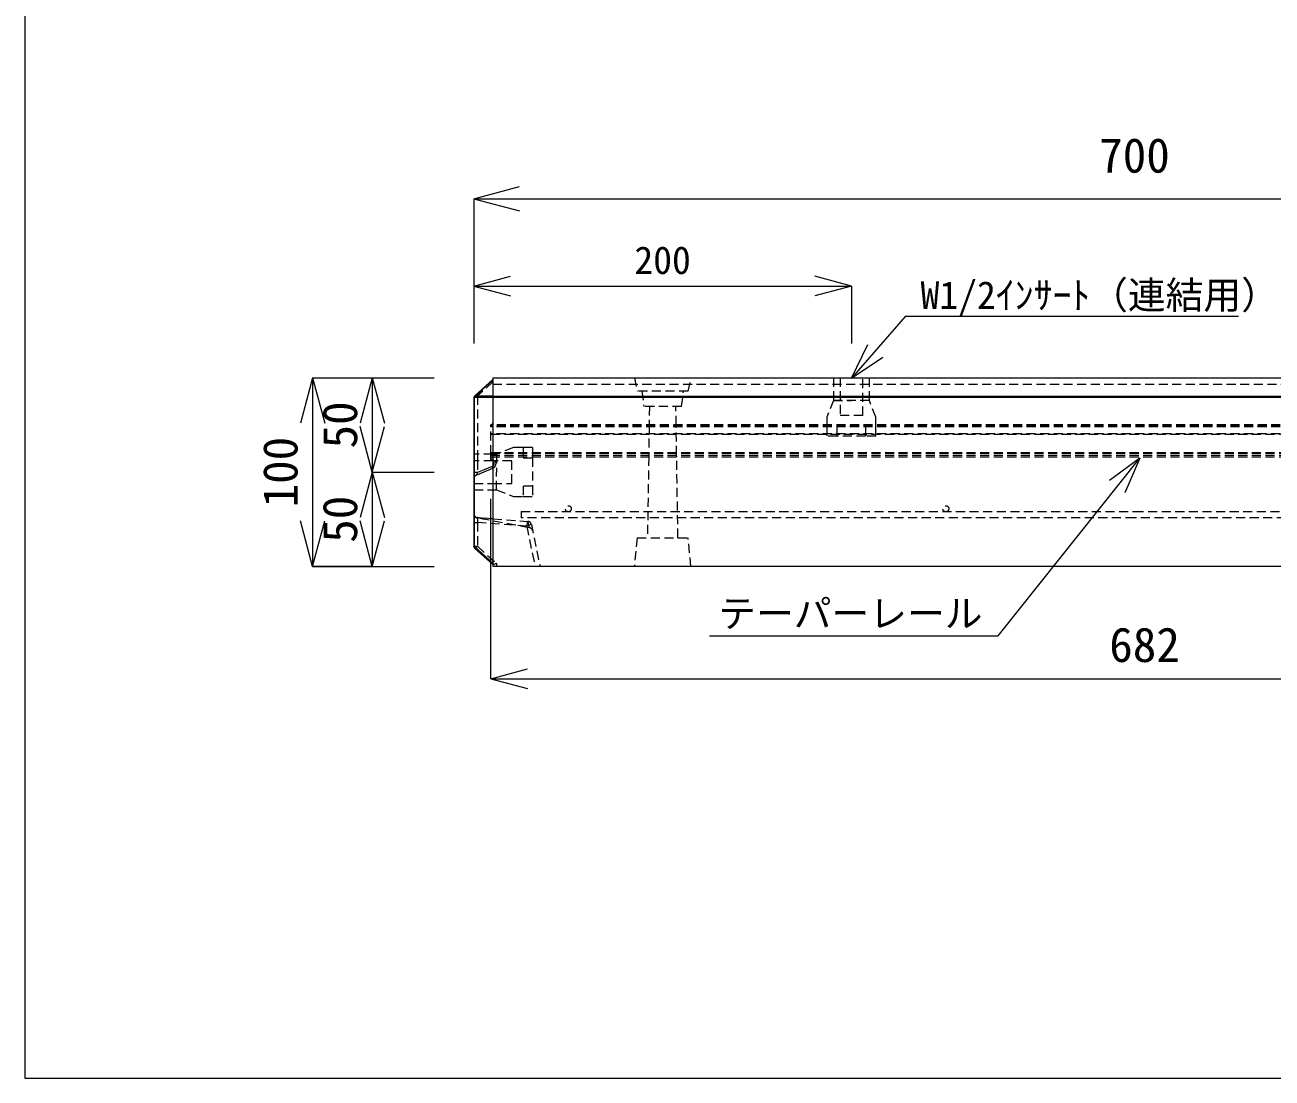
# Model space of a CAD drawing. Units: millimetres, scale not verified. Extents: x -757 to 891, y -713 to 439.
# Drawn here: x -757 to -96, y -713 to -155 of the extents above; entities that cross this region are included whole.
import ezdxf
from ezdxf.enums import TextEntityAlignment as Align

# ---------------------------------------------------------------- set-up
doc = ezdxf.new("R2010")
doc.units = ezdxf.units.MM
doc.header["$LTSCALE"] = 4
doc.linetypes.add('DASHED1', pattern=[1.8, 1.2, -0.6])
doc.layers.add('0-0', color=7, linetype='DASHED1', lineweight=9)
doc.styles.add('ＭＳ ゴシック', font='')
doc.styles.get('ＭＳ ゴシック').set_extended_font_data('MS Gothic')

msp = doc.modelspace()

# ---------------------------------------------------------------- linework, layer by layer
at = {"layer": '0-0', "linetype": 'Continuous'}
for p, q in [((-519.369, -246.85), (-495.221, -240.38)), ((-519.369, -246.85), (180.631, -246.85)), ((-519.369, -246.85), (-519.369, -293.446)), ((-519.369, -246.85), (-495.221, -253.321)), ((-519.369, -293.108), (-500.05, -287.931)), ((-319.369, -293.108), (-338.687, -287.931)), ((-519.369, -293.108), (-319.369, -293.108)), ((-519.369, -293.108), (-500.05, -298.284)), ((-519.369, -293.108), (-519.369, -323.584)), ((-319.369, -293.108), (-338.687, -298.284)), ((-319.369, -293.108), (-319.369, -323.584)), ((-290.776, -309.149), (-114.268, -309.149)), ((-319.369, -341.981), (-302.778, -330.812)), ((-604.84, -341.688), (-611.31, -365.836)), ((-604.84, -341.688), (-573.239, -341.688)), ((-604.84, -341.688), (-598.369, -365.836)), ((-604.84, -341.688), (-604.84, -441.688)), ((-573.239, -341.688), (-579.709, -365.836)), ((-573.239, -341.688), (-540.411, -341.688)), ((-573.239, -341.688), (-566.768, -365.836)), ((-573.239, -341.688), (-573.239, -391.688)), ((-509.369, -342.688), (-518.911, -351.276)), ((-518.779, -351.423), (-509.369, -342.954)), ((-509.369, -341.688), (170.631, -341.688)), ((170.631, -341.981), (-509.369, -341.981)), ((-519.369, -352.134), (-519.038, -352.134)), ((-519.038, -351.39), (-518.911, -351.276)), ((-518.911, -352.019), (-519.038, -352.134)), ((-519.038, -431.243), (-519.038, -352.134)), ((-518.911, -351.276), (-518.779, -351.423)), ((-518.911, -352.019), (-517.534, -352.019)), ((-509.369, -351.423), (-518.779, -351.423)), ((170.631, -352.102), (-517.534, -352.102)), ((-509.369, -351.395), (170.631, -351.395)), ((-509.369, -352.102), (-509.369, -351.395)), ((-509.369, -352.102), (-509.369, -441.688)), ((-573.239, -391.688), (-579.709, -367.54)), ((-573.239, -391.688), (-566.768, -367.54)), ((-509.061, -384.656), (-509.369, -384.476)), ((-166.582, -384.381), (-182.679, -396.25)), ((-573.239, -391.688), (-579.709, -415.836)), ((-573.239, -391.688), (-566.768, -415.836)), ((-573.239, -391.688), (-573.239, -441.688)), ((-573.239, -391.688), (-540.411, -391.688)), ((-510.369, -501.225), (-510.369, -405.963)), ((-604.84, -441.688), (-611.31, -417.54)), ((-604.84, -441.688), (-598.369, -417.54)), ((-573.239, -441.688), (-579.709, -417.54)), ((-573.239, -441.688), (-566.768, -417.54)), ((-509.369, -439.945), (-519.038, -431.243)), ((-519.038, -431.986), (-509.369, -440.688)), ((-573.239, -441.688), (-604.84, -441.688)), ((-604.84, -441.688), (-573.239, -441.688)), ((-573.239, -441.688), (-540.411, -441.688)), ((170.631, -441.688), (-509.369, -441.688)), ((-394.48, -478.461), (-241.676, -478.461)), ((-510.369, -501.225), (-491.05, -496.049)), ((-510.369, -501.225), (171.631, -501.225)), ((-510.369, -501.225), (-491.05, -506.401))]:
    msp.add_line(p, q, dxfattribs=at)
at = {"layer": '0-0'}
for p, q in [((-434.369, -341.688), (-432.869, -348.888)), ((-405.869, -348.888), (-404.369, -341.688)), ((-328.869, -341.688), (-328.869, -353.688)), ((-328.869, -341.688), (-328.869, -353.688)), ((-325.369, -341.688), (-325.369, -361.688)), ((-313.369, -361.688), (-313.369, -341.688)), ((-309.869, -353.688), (-309.869, -341.688)), ((-309.869, -353.688), (-309.869, -341.688)), ((-509.369, -343.959), (-517.534, -351.308)), ((-509.369, -345.178), (66.358, -345.178)), ((-405.869, -348.888), (-432.869, -348.888)), ((-430.369, -348.888), (-429.369, -356.888)), ((-409.369, -356.888), (-408.369, -348.888)), ((-519.369, -352.134), (-517.534, -351.308)), ((-517.534, -351.308), (-517.534, -382.188)), ((-328.869, -353.688), (-332.369, -362.597)), ((-328.869, -353.688), (-332.369, -362.597)), ((-328.869, -353.688), (-319.369, -353.688)), ((-409.369, -356.888), (-429.369, -356.888)), ((-426.369, -356.888), (-426.52, -366.688)), ((-412.218, -366.688), (-412.369, -356.888)), ((-332.369, -362.597), (-332.369, -367.688)), ((-313.369, -361.688), (-325.369, -361.688)), ((-306.369, -362.744), (-306.369, -362.597)), ((-306.369, -362.653), (-306.369, -362.597)), ((-306.369, -362.813), (-306.369, -362.653)), ((-306.369, -367.688), (-306.369, -362.744)), ((-306.369, -367.688), (-306.369, -362.813)), ((73.48, -366.688), (-510.369, -366.688)), ((73.48, -366.688), (-510.369, -366.688)), ((-509.369, -366.688), (-510.369, -366.688)), ((-510.369, -382.188), (-510.369, -366.688)), ((-509.369, -366.688), (-510.369, -366.688)), ((73.472, -367.188), (-510.369, -367.188)), ((73.472, -367.188), (-510.369, -367.188)), ((-509.369, -367.188), (-510.369, -367.188)), ((-509.369, -367.188), (-510.369, -367.188)), ((73.464, -367.688), (-510.369, -367.688)), ((73.464, -367.688), (-510.369, -367.688)), ((-509.369, -367.688), (-510.369, -367.688)), ((-509.369, -367.688), (-510.369, -367.688)), ((-426.52, -366.688), (-426.767, -382.688)), ((-411.971, -382.688), (-412.218, -366.688)), ((-332.369, -367.688), (-332.369, -372.688)), ((-332.369, -367.688), (-332.369, -372.688)), ((-326.852, -372.688), (-326.852, -367.688)), ((-326.852, -372.688), (-326.852, -367.688)), ((-311.886, -367.688), (-311.886, -372.688)), ((-306.369, -372.688), (-306.369, -367.688)), ((-306.369, -372.688), (-306.369, -367.688)), ((73.407, -371.42), (-510.369, -371.42)), ((-509.369, -371.42), (-510.369, -371.42)), ((-509.369, -371.42), (-510.369, -371.42)), ((-510.369, -371.688), (73.403, -371.688)), ((-510.369, -371.688), (-509.369, -371.688)), ((-326.852, -372.688), (-332.369, -372.688)), ((-326.852, -372.688), (-332.369, -372.688)), ((-311.886, -372.688), (-326.852, -372.688)), ((-306.369, -372.688), (-311.886, -372.688)), ((-306.369, -372.688), (-311.886, -372.688)), ((-517.534, -382.188), (-519.369, -382.188)), ((-509.369, -382.188), (-519.369, -382.188)), ((-517.534, -382.188), (-517.534, -385.688)), ((-510.369, -381.38), (73.253, -381.38)), ((-510.369, -381.38), (-509.369, -381.38)), ((-510.369, -381.38), (-509.369, -381.38)), ((-510.369, -381.648), (73.249, -381.648)), ((-510.369, -381.648), (-509.369, -381.648)), ((-509.369, -382.188), (-510.369, -382.188)), ((-510.369, -385.003), (-510.369, -382.188)), ((-510.369, -382.688), (73.233, -382.688)), ((-510.369, -382.688), (-509.369, -382.688)), ((-509.369, -381.38), (-505.312, -381.38)), ((-509.369, -381.38), (-505.312, -381.38)), ((-509.369, -381.648), (-505.994, -381.648)), ((-507.369, -382.188), (-509.369, -382.188)), ((-507.369, -382.188), (-509.369, -382.188)), ((-498.314, -378.688), (-498.46, -378.688)), ((-498.404, -378.688), (-498.46, -378.688)), ((-498.245, -378.688), (-498.404, -378.688)), ((-493.369, -378.688), (-498.314, -378.688)), ((-493.369, -378.688), (-498.245, -378.688)), ((-488.369, -378.688), (-493.369, -378.688)), ((-493.369, -378.688), (-493.369, -384.205)), ((-488.369, -378.688), (-493.369, -378.688)), ((-493.369, -378.688), (-493.369, -384.205)), ((-488.369, -378.688), (-488.369, -384.205)), ((-426.767, -382.688), (-426.782, -383.688)), ((-411.955, -383.688), (-411.971, -382.688)), ((-509.369, -385.688), (-519.369, -385.688)), ((-517.534, -385.688), (-517.534, -392.005)), ((-510.369, -383.688), (73.218, -383.688)), ((-510.369, -383.688), (73.218, -383.688)), ((-510.369, -383.688), (-509.369, -383.688)), ((-510.369, -383.688), (-509.369, -383.688)), ((-509.369, -384.476), (-510.369, -383.893)), ((-509.369, -384.476), (-510.369, -383.893)), ((-510.369, -385.003), (-509.481, -385.52)), ((-509.481, -385.52), (-510.369, -385.003)), ((-510.369, -385.003), (-509.481, -385.52)), ((-509.061, -384.656), (-509.369, -384.476)), ((-499.369, -385.688), (-509.369, -385.688)), ((-499.369, -397.688), (-499.369, -385.688)), ((-493.369, -384.205), (-488.369, -384.205)), ((-493.369, -384.205), (-488.369, -384.205)), ((-488.369, -384.205), (-488.369, -399.172)), ((-426.782, -383.688), (-427.443, -426.488)), ((-411.295, -426.488), (-411.955, -383.688)), ((-507.369, -401.188), (-507.369, -391.688)), ((-507.369, -401.188), (-507.369, -391.688)), ((-519.369, -397.688), (-509.369, -397.688)), ((-519.369, -401.188), (-509.369, -401.188)), ((-519.369, -401.188), (-509.369, -401.188)), ((-509.369, -397.688), (-499.369, -397.688)), ((-509.369, -401.188), (-507.369, -401.188)), ((-509.369, -401.188), (-507.369, -401.188)), ((-507.369, -401.188), (-498.46, -404.688)), ((-507.369, -401.188), (-498.46, -404.688)), ((-493.369, -399.172), (-493.369, -404.688)), ((-488.369, -399.172), (-493.369, -399.172)), ((-488.369, -399.172), (-493.369, -399.172)), ((-493.369, -399.172), (-493.369, -404.688)), ((-488.369, -399.172), (-488.369, -404.688)), ((-488.369, -399.172), (-488.369, -404.688)), ((-498.46, -404.688), (-493.369, -404.688)), ((-498.46, -404.688), (-498.458, -404.688)), ((-498.458, -404.688), (-493.369, -404.688)), ((-493.369, -404.688), (-488.369, -404.688)), ((-493.369, -404.688), (-488.369, -404.688)), ((-517.539, -416.038), (-517.745, -415.999)), ((-514.818, -416.559), (-517.539, -416.038)), ((-517.367, -415.838), (-517.519, -415.827)), ((-517.518, -415.827), (-517.473, -418.438)), ((-517.518, -415.827), (-509.369, -416.44)), ((-509.369, -416.439), (-517.385, -415.837)), ((-494.369, -412.688), (-494.369, -415.888)), ((-494.369, -412.688), (-169.369, -412.688)), ((-169.369, -415.888), (-494.369, -415.888)), ((-169.369, -412.688), (155.631, -412.688)), ((155.631, -415.888), (-169.369, -415.888)), ((-517.473, -418.438), (-517.473, -431.057)), ((-491.41, -420.399), (-517.473, -418.438)), ((-490.072, -421.198), (-516.34, -416.294)), ((-514.818, -416.559), (-514.467, -416.644)), ((-509.369, -416.438), (-490.763, -417.844)), ((-491.41, -420.399), (-490.763, -417.844)), ((-491.41, -420.399), (-489.354, -419.537)), ((-491.41, -420.399), (-487.026, -441.688)), ((-490.763, -417.845), (-490.072, -421.198)), ((-489.177, -418.839), (-489.216, -418.773)), ((-489.129, -418.926), (-489.152, -418.884)), ((-489.13, -418.927), (-489.129, -418.926)), ((-488.951, -419.434), (-484.369, -441.688)), ((-432.869, -426.488), (-434.369, -441.688)), ((-432.869, -426.488), (-405.869, -426.488)), ((-404.369, -441.688), (-405.869, -426.488)), ((-519.365, -431.246), (-519.369, -431.243)), ((-519.359, -431.251), (-519.365, -431.246)), ((-519.353, -431.256), (-519.359, -431.251)), ((-519.347, -431.261), (-519.353, -431.256)), ((-519.341, -431.266), (-519.347, -431.261)), ((-519.334, -431.27), (-519.341, -431.266)), ((-519.33, -431.272), (-519.334, -431.27)), ((-519.322, -431.276), (-519.33, -431.272)), ((-519.306, -431.281), (-519.322, -431.276)), ((-519.29, -431.284), (-519.306, -431.281)), ((-519.273, -431.286), (-519.29, -431.284)), ((-519.255, -431.288), (-519.273, -431.286)), ((-519.238, -431.289), (-519.255, -431.288)), ((-519.228, -431.289), (-519.238, -431.289)), ((-519.218, -431.29), (-519.228, -431.289)), ((-519.203, -431.292), (-519.218, -431.29)), ((-519.187, -431.294), (-519.203, -431.292)), ((-519.171, -431.295), (-519.187, -431.294)), ((-519.156, -431.297), (-519.171, -431.295)), ((-519.141, -431.297), (-519.156, -431.297)), ((-519.132, -431.297), (-519.141, -431.297)), ((-519.125, -431.297), (-519.132, -431.297)), ((-519.113, -431.296), (-519.125, -431.297)), ((-519.102, -431.295), (-519.113, -431.296)), ((-519.09, -431.294), (-519.102, -431.295)), ((-519.079, -431.292), (-519.09, -431.294)), ((-519.067, -431.29), (-519.079, -431.292)), ((-519.061, -431.289), (-519.067, -431.29)), ((-518.91, -431.263), (-519.061, -431.289)), ((-518.988, -431.962), (-519.038, -431.986)), ((-518.902, -431.919), (-518.988, -431.962)), ((-518.652, -431.222), (-518.91, -431.263)), ((-518.816, -431.876), (-518.902, -431.919)), ((-518.731, -431.833), (-518.816, -431.876)), ((-518.646, -431.789), (-518.731, -431.833)), ((-518.394, -431.184), (-518.652, -431.222)), ((-518.562, -431.744), (-518.646, -431.789)), ((-518.513, -431.717), (-518.562, -431.744)), ((-518.412, -431.66), (-518.513, -431.717)), ((-518.24, -431.559), (-518.412, -431.66)), ((-518.137, -431.147), (-518.394, -431.184)), ((-518.07, -431.454), (-518.24, -431.559)), ((-517.879, -431.112), (-518.137, -431.147)), ((-517.902, -431.345), (-518.07, -431.454)), ((-517.735, -431.235), (-517.902, -431.345)), ((-517.622, -431.077), (-517.879, -431.112)), ((-517.569, -431.123), (-517.735, -431.235)), ((-517.473, -431.057), (-517.622, -431.077)), ((-517.473, -431.057), (-517.569, -431.123)), ((-517.473, -431.057), (-507.474, -440.056)), ((-509.369, -440.688), (-509.364, -440.688)), ((-509.364, -440.688), (-509.355, -440.688)), ((-509.355, -440.688), (-509.346, -440.688)), ((-509.346, -440.688), (-509.338, -440.688)), ((-509.338, -440.688), (-509.329, -440.687)), ((-509.329, -440.687), (-509.32, -440.687)), ((-509.32, -440.687), (-509.315, -440.687)), ((-509.315, -440.687), (-509.31, -440.688)), ((-509.31, -440.688), (-509.301, -440.688)), ((-509.301, -440.688), (-509.293, -440.688)), ((-509.293, -440.688), (-509.284, -440.688)), ((-509.284, -440.688), (-509.275, -440.688)), ((-509.275, -440.688), (-509.267, -440.688)), ((-509.267, -440.688), (-509.262, -440.687)), ((-509.262, -440.687), (-509.252, -440.687)), ((-509.252, -440.687), (-509.234, -440.685)), ((-509.234, -440.685), (-509.217, -440.683)), ((-509.217, -440.683), (-509.2, -440.68)), ((-509.2, -440.68), (-509.183, -440.677)), ((-509.183, -440.677), (-509.165, -440.674)), ((-509.165, -440.674), (-509.155, -440.671)), ((-509.155, -440.671), (-508.991, -440.633)), ((-508.991, -440.633), (-508.711, -440.554)), ((-508.711, -440.554), (-508.436, -440.46)), ((-508.436, -440.46), (-508.165, -440.356)), ((-508.165, -440.356), (-507.896, -440.243)), ((-507.896, -440.243), (-507.629, -440.125)), ((-507.629, -440.125), (-507.474, -440.056)), ((-507.474, -440.056), (-507.474, -441.688))]:
    msp.add_line(p, q, dxfattribs=at)
at = {"layer": '0-0', "linetype": 'Continuous'}
msp.add_lwpolyline([(-757.269, -712.889), (890.731, -712.889), (890.731, 439.111), (-757.269, 439.111)], close=True, dxfattribs=at)
for points in [[(-290.776, -309.149), (-319.369, -341.981), (-310.585, -324.013)], [(-509.369, -341.688), (-509.369, -341.981), (-509.369, -351.395)], [(-519.369, -352.134), (-519.369, -431.243), (-519.038, -431.243)], [(-241.676, -478.461), (-166.582, -384.381), (-174.588, -402.709)]]:
    msp.add_lwpolyline(points, dxfattribs=at)
at = {"layer": '0-0'}
for points in [[(-306.369, -362.597), (-309.869, -353.688), (-328.869, -353.688)], [(-306.369, -362.597), (-309.869, -353.688), (-319.369, -353.688)], [(-311.886, -367.688), (-311.886, -372.688), (-326.852, -372.688)], [(-498.46, -378.688), (-507.369, -382.188), (-507.369, -391.688)], [(-498.46, -378.688), (-507.369, -382.188), (-507.369, -391.688)], [(-488.369, -378.688), (-488.369, -384.205), (-488.369, -399.172)], [(-518.119, -393.31), (-513.869, -391.532), (-509.39, -389.658)], [(-509.693, -388.736), (-513.869, -390.482), (-517.513, -392.007)]]:
    msp.add_lwpolyline(points, dxfattribs=at)
for centre in [(-469.369, -411.136), (-269.369, -411.156)]:
    msp.add_circle(centre, 1.6, dxfattribs=at)
at = {"layer": '0-0', "linetype": 'Continuous'}
for centre, start, end in [((-518.369, -352.134), 131.98721, 180), ((-518.369, -431.243), 180, 228.01279)]:
    msp.add_arc(centre, 1, start, end, dxfattribs=at)
at = {"layer": '0-0'}
for centre, radius, start, end in [((-510.369, -365.688), 1, 270, 360), ((-510.387, -387.075), 1.8, 292.70006, 304.46348), ((-510.387, -387.075), 1.8, 55.53652, 59.77519), ((-510.387, -387.075), 1.8, 55.53652, 59.77519), ((-510.47, -387.075), 2.8, 292.70006, 293.16022), ((-510.47, -387.075), 2.8, 293.16022, 59.77519), ((-510.387, -387.075), 1.8, 304.46348, 55.53652), ((-517.347, -395.155), 2, 112.70006, 180.01692), ((-490.216, -423.206), 2, 11.63475, 85.89703), ((-488.838, -421.469), 2, 93.02451, 104.96495)]:
    msp.add_arc(centre, radius, start, end, dxfattribs=at)
at = {"layer": '0-0', "linetype": 'Continuous'}
for centre, major_axis, ratio, start_param, end_param in [((-518.242, -352.019), (-0.669, 0.743), 0.556022, 0, 1.106813), ((-518.242, -352.019), (0, 1), 0.668965, 0.9316008, 1.5707963), ((-518.369, -431.243), (-0.669, -0.743), 0.556022, 5.1763723, 6.2831853), ((-518.369, -431.243), (-0.669, -0.743), 0.556022, 0.0076065, 0.0136224)]:
    msp.add_ellipse(centre, major_axis=major_axis, ratio=ratio, start_param=start_param, end_param=end_param, dxfattribs=at)
at = {"layer": '0-0'}
for centre, major_axis, ratio, start_param, end_param in [((-517.452, -351.308), (0.669, -0.743), 0.061543, 3.1415927, 4.6570565), ((-517.452, -351.308), (0.669, -0.743), 0.061538, 1.6261244, 3.1415927), ((-509.775, -388.736), (0.386, -0.923), 0.0763, 4.7442953, 6.2831853), ((-509.564, -385.52), (0.503, 0.864), 0.071489, 4.754014, 4.9852434), ((-509.564, -385.52), (0.503, 0.864), 0.071489, 4.754014, 4.9852434), ((-509.564, -385.52), (0.503, 0.864), 0.071489, 4.9852434, 6.2831853), ((-509.564, -385.52), (0.503, 0.864), 0.071489, 4.9852434, 6.2831853), ((-517.348, -392.007), (2, 0.001), 0.001, 1.6535556, 3.1415927), ((-517.348, -392.007), (-2, -0.001), 0.001, 4.7951548, 6.2831853), ((-517.348, -391.903), (0.779, 1.407), 0.058998, 1.6772139, 3.2161039), ((-517.37, -414.034), (1.987, -0.226), 0.999997, 3.1979986, 4.6375787), ((-517.369, -413.833), (2, 0), 0.999997, 3.1415927, 4.6375787), ((-517.369, -418.179), (-2, 0), 0.129769, 6.2831853, 7.8018808), ((-490.91, -419.837), (-1.959, -0.403), 0.999101, 3.9799038, 4.4359059), ((-490.91, -419.837), (-1.959, -0.403), 0.999101, 3.5013792, 3.9799038), ((-490.91, -419.837), (1.745, 0.977), 0.998806, 0.270638, 0.3056616), ((-490.91, -419.837), (1.745, 0.977), 0.998806, 0.0404286, 0.270638), ((-490.91, -419.837), (-1.959, -0.403), 0.999101, 3.3269988, 3.5013792), ((-490.91, -419.837), (1.745, 0.977), 0.998806, 0.016259, 0.0404286), ((-490.91, -419.837), (1.745, 0.977), 0.998806, 6.2687809, 6.2994443), ((-490.91, -419.837), (1.745, 0.977), 0.998806, 6.248096, 6.2687809), ((-490.91, -419.837), (1.745, 0.977), 0.998806, 6.1403102, 6.248096), ((-490.91, -419.837), (-1.959, -0.403), 0.999101, 3.1726642, 3.3269988), ((-490.91, -419.837), (-1.959, -0.403), 0.999101, 3.1415927, 3.1726642), ((-518.366, -431.246), (0.669, 0.743), 0.994322, 2.2979444, 2.6828407)]:
    msp.add_ellipse(centre, major_axis=major_axis, ratio=ratio, start_param=start_param, end_param=end_param, dxfattribs=at)

# ---------------------------------------------------------------- texts
at = {"layer": '0-0', "style": 'ＭＳ ゴシック'}
for s, height, p in [('700', 18.33, (-188.079, -238.504)), ('200', 14.66, (-434.369, -291.108)), ('W1/2ｲﾝｻｰﾄ（連結用）', 14.66, (-282.741, -309.614)), ('テーパーレール', 14.66, (-389.905, -478.346)), ('682', 18.33, (-182.762, -497.87))]:
    msp.add_text(s, height=height, dxfattribs=at).set_placement(p, align=Align.BOTTOM_LEFT)
for s, p in [('50', (-575.739, -379.188)), ('100', (-607.34, -410.438)), ('50', (-575.739, -429.188))]:
    msp.add_text(s, height=18.33, rotation=90, dxfattribs=at).set_placement(p, align=Align.BOTTOM_LEFT)

doc.saveas('drawing.dxf')
